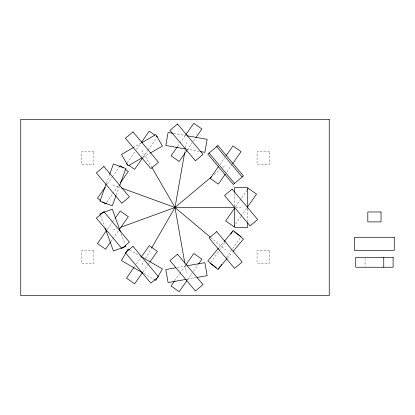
<?xml version="1.0" encoding="UTF-8"?>
<svg xmlns="http://www.w3.org/2000/svg" width="415" height="415" viewBox="0 0 415 415"><rect width="100%" height="100%" fill="white"/><g stroke="black" fill="none" stroke-linecap="round" stroke-linejoin="round"><path stroke-width="0.31" stroke-dasharray="2.08 1.56" d="M184.898 151.335L185.121 150.059M185.572 147.507L186.47 142.402M106.448 183.233L109.508 174.814M116.242 194.967L119.307 186.553M141.94 264.749L144.207 260.817M145.504 258.576L151.34 248.471M107.345 184.146L112.117 177.329M112.486 176.806L119.089 167.375M127.239 162.607L134.942 151.6M136.411 149.504L140.815 143.216L134.206 147.086M106.665 202.406L112.532 194.023M112.901 193.499L118.773 185.116M143.066 157.29L147.839 150.474M148.202 149.95L156.642 137.899M107.345 229.36L112.117 222.549M112.486 222.025L114.685 218.881M111.064 241.338L112.532 239.242M112.901 238.718L118.773 230.33M177.641 146.371L179.477 143.751M179.84 143.227L185.344 135.363M187.232 149.96L192 143.149M193.468 141.053L195.673 137.91M134.211 267.146L134.942 266.098M136.411 264.002L140.815 257.71M143.066 271.784L147.839 264.972M148.202 264.448L149.67 262.353M220.106 164.262L224.873 157.451M226.756 172.043L231.529 165.232M174.705 280.763L179.477 273.947M179.84 273.423L185.713 265.04M235.57 206.753L246.946 190.506M187.232 280.161L192 273.35M193.468 271.249L198.24 264.438M235.616 223.97L240.757 216.63M241.12 216.106L246.624 208.247M210.929 262.342L219.001 250.816M219.369 250.292L224.505 242.957M224.873 242.433L225.973 240.861M226.393 257.549L240.332 237.639M218.923 247.703L223.856 241.821M227.404 258.161L232.343 252.279M214.213 174.591L220.173 169.59M222.653 167.51L225.63 165.009M143.03 157.254L149.68 153.42M112.875 230.107L116.532 228.779M177.132 267.535L185.956 265.979M186.989 279.222L195.813 277.666M235.912 207.5L241.099 207.5M173.761 133.448L186.361 135.669M186.584 149.13L199.184 151.356M112.875 184.893L120.184 187.549M129.734 250.069L140.26 256.143M144.176 273.672L154.147 279.43M210.737 237.494L225.63 249.991M141.94 150.251L151.662 167.089M121.273 233.858L124.993 244.077M100.539 215.535L104.476 226.357M185.007 264.303L186.47 272.598M365.07 258.576L365.07 266.632M247.708 208.781L247.708 221.574M234.485 193.426L234.485 206.219M93.883 151.833L81.433 151.833L81.433 164.283L93.883 164.283L93.883 151.833M269.511 151.833L257.061 151.833L257.061 164.283L269.511 164.283L269.511 151.833M93.883 250.717L81.433 250.717L81.433 263.167L93.883 263.167L93.883 250.717M269.511 250.717L257.061 250.717L257.061 263.167L269.511 263.167L269.511 250.717"/><path stroke-width="0.62" d="M184.784 263.027L174.995 207.5L184.67 152.611M106.224 183.835L99.88 201.265L112.304 205.788L116.024 195.569M109.726 174.212L113.445 163.992L125.87 168.516L119.525 185.951M151.662 247.911L174.995 207.5L211.733 176.671M105.145 187.29L97.442 198.292L100.487 200.424M119.458 166.851L120.189 165.803L123.234 167.935M141.183 142.693L149.255 131.166L154.837 135.072M106.297 202.93L105.56 203.978L102.515 201.846M120.604 182.496L128.313 171.488L125.268 169.356M142.698 157.814L134.626 169.341L129.044 165.429M106.614 230.408L97.442 243.512L105.56 249.197L110.701 241.862M115.054 218.357L120.189 211.022L128.313 216.708L119.136 229.806M177.272 146.894L171.037 155.801L179.161 161.487L186.864 150.484M185.713 134.839L193.784 123.312L201.908 128.998L196.036 137.386M133.843 267.67L126.508 278.149L134.626 283.834L142.698 272.307M141.183 257.186L149.255 245.659L157.378 251.345L150.038 261.829M218.638 166.358L210.198 178.409L218.321 184.099L225.288 174.139M225.973 155.879L232.945 145.919L241.068 151.61L232.628 163.66M174.336 281.287L171.037 286.002L179.161 291.688L186.864 280.685M186.081 264.516L193.784 253.513L201.908 259.199L198.603 263.914M234.833 207.801L225.661 220.899L233.785 226.59L234.517 225.542M247.677 189.458L248.409 188.41L256.532 194.101L247.729 206.675M230.745 234.044L232.945 230.901M218.321 269.081L220.152 266.461M220.889 265.413L221.62 264.365M218.513 248.191L207.822 260.931L217.948 269.434L226.995 258.649M224.271 241.333L233.313 230.548L243.444 239.05L233.163 251.298M133.651 147.408L121.46 154.442L128.074 165.891L141.925 157.897M141.961 142.61L155.812 134.61L162.421 146.059L150.23 153.099M120.791 227.228L174.995 207.5L234.615 207.5M175.872 267.758L165.793 269.532L168.091 282.553L186.361 279.331M187.217 265.756L204.854 262.648L207.152 275.669L197.068 277.443M173.128 133.334L168.091 132.447L165.793 145.468L185.956 149.021M186.989 135.778L207.152 139.331L204.854 152.352L200.445 151.574M121.403 187.995L174.995 207.5L210.244 237.079M129.179 249.747L128.074 249.109L121.46 260.558L143.066 273.034M140.815 256.465L162.421 268.941L155.812 280.39L154.702 279.746M156.362 136.141L157.378 136.851M234.47 231.969L241.068 236.592M126.508 163.655L127.519 164.366M210.198 263.39L216.288 267.659M216.682 146.63L242.178 177.013M209.087 153.005L234.584 183.388M151.989 167.65L174.995 207.5M120.62 232.058L112.304 209.212L99.88 213.735L100.321 214.939M125.434 245.281L125.87 246.484L113.445 251.008L105.13 228.162M383.766 257.336L383.766 267.25M247.708 208.138L247.708 187.668L234.485 187.668L234.485 192.145M247.708 222.855L247.708 227.332L234.485 227.332L234.485 206.862M132.992 131.871L125.397 138.247L150.889 168.63L158.489 162.255L132.992 131.871M103.926 166.514L96.332 172.884L121.823 203.267L129.423 196.897L103.926 166.514M177.521 124.023L169.927 130.393L195.424 160.776L203.018 154.406L177.521 124.023M103.926 211.733L96.332 218.103L121.823 248.486L129.423 242.116L103.926 211.733M217.948 145.566L207.822 154.069L233.313 184.452L243.444 175.95L217.948 145.566M132.992 246.37L125.397 252.745L150.889 283.129L158.489 276.753L132.992 246.37M232.146 189.121L224.551 195.496L250.048 225.879L257.642 219.504L232.146 189.121M177.521 254.224L169.927 260.594L195.424 290.977L203.018 284.607L177.521 254.224M216.682 231.612L209.087 237.987L234.584 268.37L242.178 261.995L216.682 231.612M329.235 119.359L20.75 119.359L20.75 295.641L329.235 295.641L329.235 119.359M381.027 211.972L367.809 211.972L367.809 221.89L381.027 221.89L381.027 211.972M394.25 237.281L354.586 237.281L354.586 250.504L394.25 250.504L394.25 237.281M393.114 257.336L355.722 257.336L355.722 267.25L393.114 267.25L393.114 257.336"/></g></svg>
